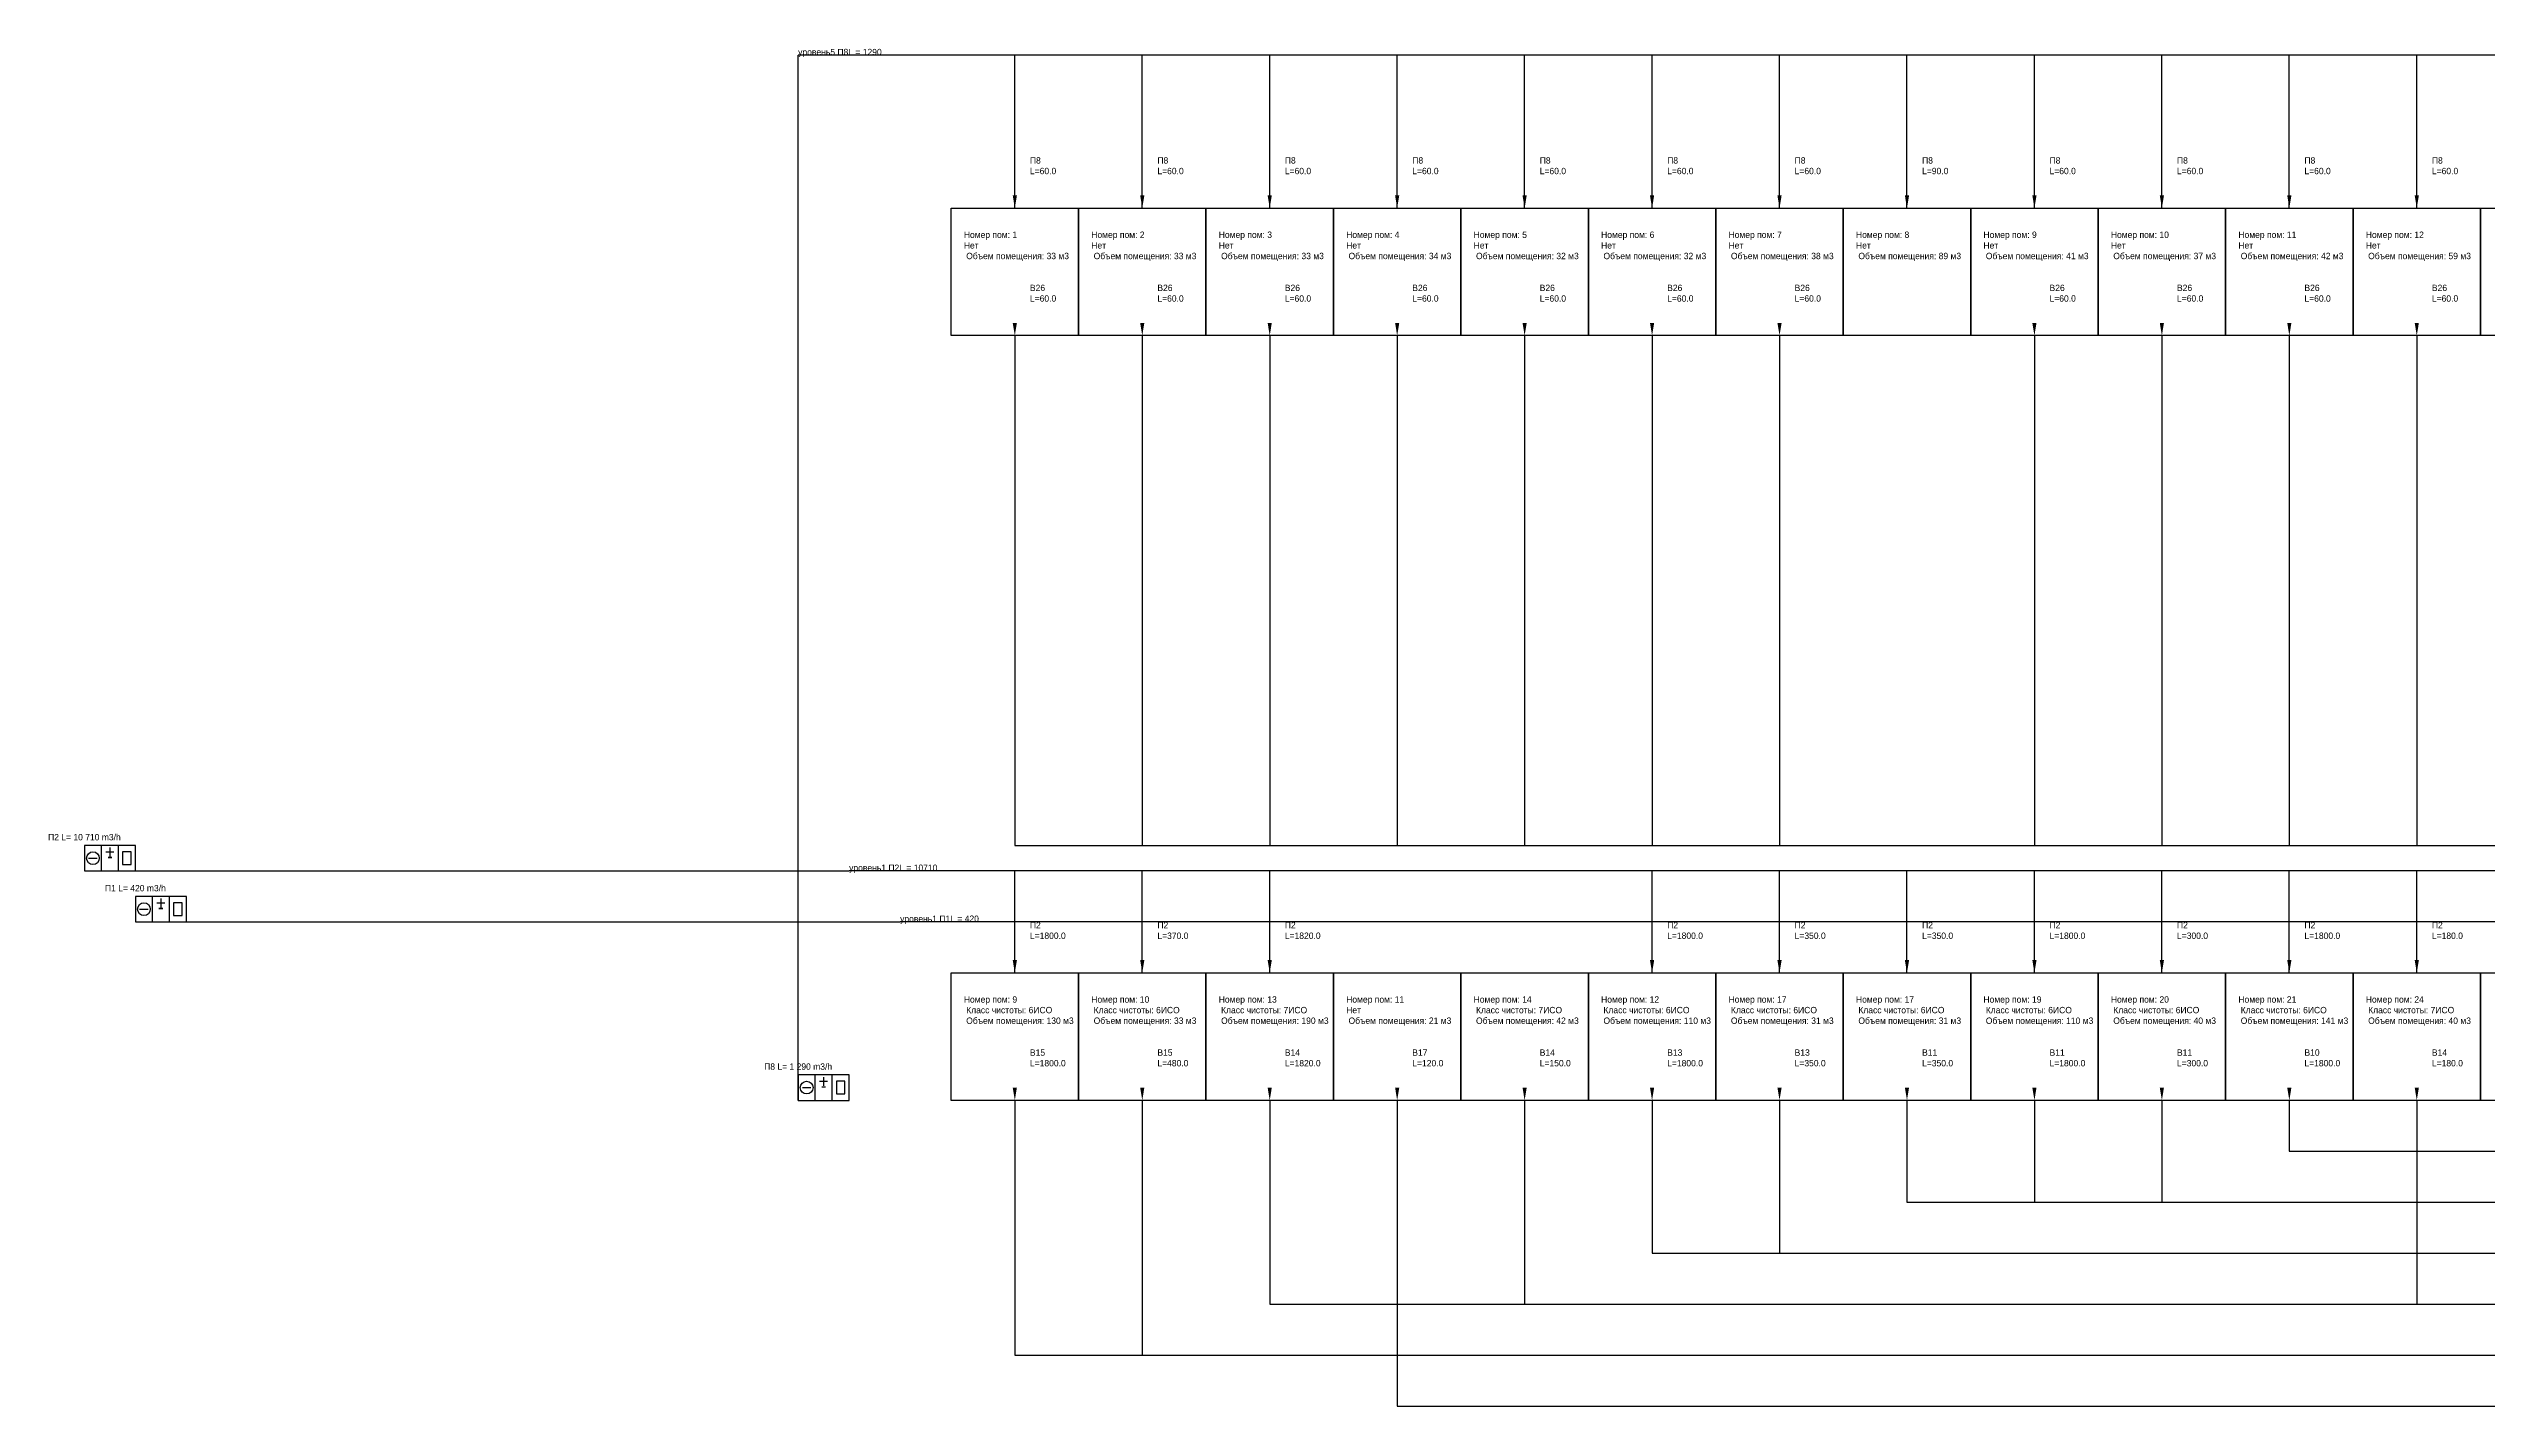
# Model space of a CAD drawing. Header units: metres. Extents: x -354 to 2126, y -161 to 503.
# Drawn here: x -354 to 603, y -120 to 413 of the extents above; entities that cross this region are included whole.
import ezdxf
from ezdxf.enums import TextEntityAlignment as Align

# ---------------------------------------------------------------- set-up
doc = ezdxf.new("R2010")
doc.units = ezdxf.units.M
doc.layers.add('Polygons', color=1, linetype='Continuous')
doc.layers.add('supply_air_layer', color=5, linetype='Continuous')

# ---------------------------------------------------------------- blocks, each defined once
blk = doc.blocks.new('supply_air_unit')
at = {"layer": 'supply_air_layer'}
for p, q in [((3.33, 0), (3.33, 5)), ((6.67, 0), (6.67, 5)), ((0.83, 2.5), (2.5, 2.5))]:
    blk.add_line(p, q, dxfattribs=at)
for points in [[(0, 0), (10, 0), (10, 5), (0, 5), (0, 0)], [(7.5, 1.25), (9.17, 1.25), (9.17, 3.75), (7.5, 3.75), (7.5, 1.25)]]:
    blk.add_lwpolyline(points, dxfattribs=at)
blk.add_circle((1.67, 2.5), 1.25, dxfattribs=at)
for s, p in [('+', (5, 2.5)), ('-', (5, 1.67))]:
    blk.add_text(s, height=2.5, dxfattribs=at).set_placement(p, align=Align.CENTER)

msp = doc.modelspace()

# ---------------------------------------------------------------- linework, layer by layer
at = {"color": 211}
for p, q in [((25, 410), (-60, 410)), ((75, 410), (-60, 410)), ((125, 410), (-60, 410)), ((175, 410), (-60, 410)), ((225, 410), (-60, 410)), ((275, 410), (-60, 410)), ((325, 410), (-60, 410)), ((375, 410), (-60, 410)), ((425, 410), (-60, 410)), ((475, 410), (-60, 410)), ((525, 410), (-60, 410)), ((575, 410), (-60, 410)), ((625, 410), (-60, 410)), ((675, 410), (-60, 410)), ((725, 410), (-60, 410)), ((775, 410), (-60, 410)), ((825, 410), (-60, 410)), ((875, 410), (-60, 410)), ((925, 410), (-60, 410)), ((1025, 410), (-60, 410)), ((1125, 410), (-60, 410)), ((-60, 0), (-60, 410)), ((25, 350), (25, 410)), ((75, 350), (75, 410)), ((125, 350), (125, 410)), ((175, 350), (175, 410)), ((225, 350), (225, 410)), ((275, 350), (275, 410)), ((325, 350), (325, 410)), ((375, 350), (375, 410)), ((425, 350), (425, 410)), ((475, 350), (475, 410)), ((525, 350), (525, 410)), ((575, 350), (575, 410))]:
    msp.add_line(p, q, dxfattribs=at)
at = {"color": 142}
for p, q in [((25, 300), (25, 100)), ((75, 300), (75, 100)), ((125, 300), (125, 100)), ((175, 300), (175, 100)), ((225, 300), (225, 100)), ((275, 300), (275, 100)), ((325, 300), (325, 100)), ((425, 300), (425, 100)), ((475, 300), (475, 100)), ((525, 300), (525, 100)), ((575, 300), (575, 100)), ((25, 100), (1700, 100)), ((75, 100), (1700, 100)), ((125, 100), (1700, 100)), ((175, 100), (1700, 100)), ((225, 100), (1700, 100)), ((275, 100), (1700, 100)), ((325, 100), (1700, 100)), ((425, 100), (1700, 100)), ((475, 100), (1700, 100)), ((525, 100), (1700, 100)), ((575, 100), (1700, 100))]:
    msp.add_line(p, q, dxfattribs=at)
at = {"color": 6}
for p, q in [((-340, 90), (-40, 90)), ((-340, 90), (-40, 90)), ((-340, 90), (-40, 90)), ((-340, 90), (-40, 90)), ((-340, 90), (-40, 90)), ((-340, 90), (-40, 90)), ((-340, 90), (-40, 90)), ((-340, 90), (-40, 90)), ((-340, 90), (-40, 90)), ((-340, 90), (-40, 90)), ((-340, 90), (-40, 90)), ((-340, 90), (-40, 90)), ((25, 90), (-40, 90)), ((75, 90), (-40, 90)), ((125, 90), (-40, 90)), ((275, 90), (-40, 90)), ((325, 90), (-40, 90)), ((375, 90), (-40, 90)), ((425, 90), (-40, 90)), ((475, 90), (-40, 90)), ((525, 90), (-40, 90)), ((575, 90), (-40, 90)), ((725, 90), (-40, 90)), ((775, 90), (-40, 90)), ((25, 50), (25, 90)), ((75, 50), (75, 90)), ((125, 50), (125, 90)), ((275, 50), (275, 90)), ((325, 50), (325, 90)), ((375, 50), (375, 90)), ((425, 50), (425, 90)), ((475, 50), (475, 90)), ((525, 50), (525, 90)), ((575, 50), (575, 90)), ((375, 0), (375, -40)), ((425, 0), (425, -40)), ((475, 0), (475, -40)), ((375, -40), (1540, -40)), ((425, -40), (1540, -40)), ((475, -40), (1540, -40))]:
    msp.add_line(p, q, dxfattribs=at)
at = {"color": 241}
for p in [(-320, 70), (-320, 70), (-320, 70), (825, 70), (875, 70), (925, 70)]:
    msp.add_line(p, (-20, 70), dxfattribs=at)
at = {"color": 210}
for p, q in [((25, 0), (25, -100)), ((75, 0), (75, -100)), ((25, -100), (1600, -100)), ((75, -100), (1600, -100))]:
    msp.add_line(p, q, dxfattribs=at)
at = {"color": 139}
for p, q in [((125, 0), (125, -80)), ((225, 0), (225, -80)), ((575, 0), (575, -80)), ((125, -80), (1580, -80)), ((225, -80), (1580, -80)), ((575, -80), (1580, -80))]:
    msp.add_line(p, q, dxfattribs=at)
at = {"color": 1}
for p, q in [((175, 0), (175, -120)), ((175, -120), (1620, -120))]:
    msp.add_line(p, q, dxfattribs=at)
at = {"color": 3}
for p, q in [((275, 0), (275, -60)), ((325, 0), (325, -60)), ((275, -60), (1560, -60)), ((325, -60), (1560, -60))]:
    msp.add_line(p, q, dxfattribs=at)
at = {"color": 201}
for p, q in [((525, 0), (525, -20)), ((525, -20), (1520, -20))]:
    msp.add_line(p, q, dxfattribs=at)
at = {"color": 211}
for points in [[(25.82, 355), (25, 350), (24.18, 355)], [(75.82, 355), (75, 350), (74.18, 355)], [(125.82, 355), (125, 350), (124.18, 355)], [(175.82, 355), (175, 350), (174.18, 355)], [(225.82, 355), (225, 350), (224.18, 355)], [(275.82, 355), (275, 350), (274.18, 355)], [(325.82, 355), (325, 350), (324.18, 355)], [(375.82, 355), (375, 350), (374.18, 355)], [(425.82, 355), (425, 350), (424.18, 355)], [(475.82, 355), (475, 350), (474.18, 355)], [(525.82, 355), (525, 350), (524.18, 355)], [(575.82, 355), (575, 350), (574.18, 355)]]:
    msp.add_solid(points, dxfattribs=at)
at = {"color": 142}
for points in [[(25.82, 305), (25, 300), (24.18, 305)], [(75.82, 305), (75, 300), (74.18, 305)], [(125.82, 305), (125, 300), (124.18, 305)], [(175.82, 305), (175, 300), (174.18, 305)], [(225.82, 305), (225, 300), (224.18, 305)], [(275.82, 305), (275, 300), (274.18, 305)], [(325.82, 305), (325, 300), (324.18, 305)], [(425.82, 305), (425, 300), (424.18, 305)], [(475.82, 305), (475, 300), (474.18, 305)], [(525.82, 305), (525, 300), (524.18, 305)], [(575.82, 305), (575, 300), (574.18, 305)]]:
    msp.add_solid(points, dxfattribs=at)
at = {"color": 6}
for points in [[(25.82, 55), (25, 50), (24.18, 55)], [(75.82, 55), (75, 50), (74.18, 55)], [(125.82, 55), (125, 50), (124.18, 55)], [(275.82, 55), (275, 50), (274.18, 55)], [(325.82, 55), (325, 50), (324.18, 55)], [(375.82, 55), (375, 50), (374.18, 55)], [(425.82, 55), (425, 50), (424.18, 55)], [(475.82, 55), (475, 50), (474.18, 55)], [(525.82, 55), (525, 50), (524.18, 55)], [(575.82, 55), (575, 50), (574.18, 55)], [(375.82, 5), (375, 0), (374.18, 5)], [(425.82, 5), (425, 0), (424.18, 5)], [(475.82, 5), (475, 0), (474.18, 5)]]:
    msp.add_solid(points, dxfattribs=at)
at = {"color": 210}
for points in [[(25.82, 5), (25, 0), (24.18, 5)], [(75.82, 5), (75, 0), (74.18, 5)]]:
    msp.add_solid(points, dxfattribs=at)
at = {"color": 139}
for points in [[(125.82, 5), (125, 0), (124.18, 5)], [(225.82, 5), (225, 0), (224.18, 5)], [(575.82, 5), (575, 0), (574.18, 5)]]:
    msp.add_solid(points, dxfattribs=at)
at = {"color": 1}
msp.add_solid([(175.82, 5), (175, 0), (174.18, 5)], dxfattribs=at)
at = {"color": 3}
for points in [[(275.82, 5), (275, 0), (274.18, 5)], [(325.82, 5), (325, 0), (324.18, 5)]]:
    msp.add_solid(points, dxfattribs=at)
at = {"color": 201}
msp.add_solid([(525.82, 5), (525, 0), (524.18, 5)], dxfattribs=at)
at = {"layer": 'Polygons', "color": 1}
for points in [[(0, 300), (0, 350), (50, 350), (50, 300), (0, 300)], [(300, 300), (300, 350), (350, 350), (350, 300), (300, 300)], [(100, 0), (100, 50), (150, 50), (150, 0), (100, 0)], [(150, 0), (150, 50), (200, 50), (200, 0), (150, 0)], [(450, 0), (450, 50), (500, 50), (500, 0), (450, 0)]]:
    msp.add_lwpolyline(points, dxfattribs=at)
at = {"layer": 'Polygons', "color": 176}
for points in [[(50, 300), (50, 350), (100, 350), (100, 300), (50, 300)], [(200, 0), (200, 50), (250, 50), (250, 0), (200, 0)]]:
    msp.add_lwpolyline(points, dxfattribs=at)
at = {"layer": 'Polygons', "color": 142}
for points in [[(100, 300), (100, 350), (150, 350), (150, 300), (100, 300)], [(250, 0), (250, 50), (300, 50), (300, 0), (250, 0)]]:
    msp.add_lwpolyline(points, dxfattribs=at)
at = {"layer": 'Polygons', "color": 180}
for points in [[(150, 300), (150, 350), (200, 350), (200, 300), (150, 300)], [(300, 0), (300, 50), (350, 50), (350, 0), (300, 0)]]:
    msp.add_lwpolyline(points, dxfattribs=at)
at = {"layer": 'Polygons', "color": 5}
for points in [[(200, 300), (200, 350), (250, 350), (250, 300), (200, 300)], [(350, 0), (350, 50), (400, 50), (400, 0), (350, 0)]]:
    msp.add_lwpolyline(points, dxfattribs=at)
at = {"layer": 'Polygons', "color": 7}
for points in [[(250, 300), (250, 350), (300, 350), (300, 300), (250, 300)], [(400, 0), (400, 50), (450, 50), (450, 0), (400, 0)]]:
    msp.add_lwpolyline(points, dxfattribs=at)
at = {"layer": 'Polygons', "color": 210}
for points in [[(350, 300), (350, 350), (400, 350), (400, 300), (350, 300)], [(500, 0), (500, 50), (550, 50), (550, 0), (500, 0)]]:
    msp.add_lwpolyline(points, dxfattribs=at)
at = {"layer": 'Polygons', "color": 139}
for points in [[(400, 300), (400, 350), (450, 350), (450, 300), (400, 300)], [(550, 0), (550, 50), (600, 50), (600, 0), (550, 0)]]:
    msp.add_lwpolyline(points, dxfattribs=at)
at = {"layer": 'Polygons', "color": 3}
for points in [[(450, 300), (450, 350), (500, 350), (500, 300), (450, 300)], [(600, 0), (600, 50), (650, 50), (650, 0), (600, 0)]]:
    msp.add_lwpolyline(points, dxfattribs=at)
at = {"layer": 'Polygons', "color": 6}
for points in [[(500, 300), (500, 350), (550, 350), (550, 300), (500, 300)], [(0, 0), (0, 50), (50, 50), (50, 0), (0, 0)]]:
    msp.add_lwpolyline(points, dxfattribs=at)
at = {"layer": 'Polygons', "color": 201}
msp.add_lwpolyline([(550, 300), (550, 350), (600, 350), (600, 300), (550, 300)], dxfattribs=at)
at = {"layer": 'Polygons', "color": 241}
msp.add_lwpolyline([(600, 300), (600, 350), (650, 350), (650, 300), (600, 300)], dxfattribs=at)
at = {"layer": 'Polygons', "color": 211}
msp.add_lwpolyline([(50, 0), (50, 50), (100, 50), (100, 0), (50, 0)], dxfattribs=at)

# ---------------------------------------------------------------- block references
at = {"layer": 'supply_air_unit', "xscale": 2, "yscale": 2}
for p in [(-340, 90), (-340, 90), (-340, 90), (-340, 90), (-340, 90), (-340, 90), (-340, 90), (-340, 90), (-340, 90), (-340, 90), (-340, 90), (-340, 90), (-320, 70), (-320, 70), (-320, 70), (-60, 0)]:
    msp.add_blockref('supply_air_unit', p, dxfattribs=at)

# ---------------------------------------------------------------- texts
at = {"layer": 'TEXTLAYER'}
for s, p in [('уровень5 П8L = 1290', (-60, 410)), ('уровень5 П8L = 1290', (-60, 410)), ('уровень5 П8L = 1290', (-60, 410)), ('уровень5 П8L = 1290', (-60, 410)), ('уровень5 П8L = 1290', (-60, 410)), ('уровень5 П8L = 1290', (-60, 410)), ('уровень5 П8L = 1290', (-60, 410)), ('уровень5 П8L = 1290', (-60, 410)), ('уровень5 П8L = 1290', (-60, 410)), ('уровень5 П8L = 1290', (-60, 410)), ('уровень5 П8L = 1290', (-60, 410)), ('уровень5 П8L = 1290', (-60, 410)), ('уровень5 П8L = 1290', (-60, 410)), ('уровень5 П8L = 1290', (-60, 410)), ('уровень5 П8L = 1290', (-60, 410)), ('уровень5 П8L = 1290', (-60, 410)), ('уровень5 П8L = 1290', (-60, 410)), ('уровень5 П8L = 1290', (-60, 410)), ('уровень5 П8L = 1290', (-60, 410)), ('уровень5 П8L = 1290', (-60, 410)), ('уровень5 П8L = 1290', (-60, 410)), ('уровень1 П2L = 10710', (-40, 90)), ('уровень1 П2L = 10710', (-40, 90)), ('уровень1 П2L = 10710', (-40, 90)), ('уровень1 П2L = 10710', (-40, 90)), ('уровень1 П2L = 10710', (-40, 90)), ('уровень1 П2L = 10710', (-40, 90)), ('уровень1 П2L = 10710', (-40, 90)), ('уровень1 П2L = 10710', (-40, 90)), ('уровень1 П2L = 10710', (-40, 90)), ('уровень1 П2L = 10710', (-40, 90)), ('уровень1 П2L = 10710', (-40, 90)), ('уровень1 П2L = 10710', (-40, 90)), ('уровень1 П1L = 420', (-20, 70)), ('уровень1 П1L = 420', (-20, 70)), ('уровень1 П1L = 420', (-20, 70))]:
    msp.add_text(s, height=2.5, dxfattribs=at).set_placement(p)
for s, p in [('П2 L= 10 710 m3/h', (-340, 102)), ('П2 L= 10 710 m3/h', (-340, 102)), ('П2 L= 10 710 m3/h', (-340, 102)), ('П2 L= 10 710 m3/h', (-340, 102)), ('П2 L= 10 710 m3/h', (-340, 102)), ('П2 L= 10 710 m3/h', (-340, 102)), ('П2 L= 10 710 m3/h', (-340, 102)), ('П2 L= 10 710 m3/h', (-340, 102)), ('П2 L= 10 710 m3/h', (-340, 102)), ('П2 L= 10 710 m3/h', (-340, 102)), ('П2 L= 10 710 m3/h', (-340, 102)), ('П2 L= 10 710 m3/h', (-340, 102)), ('П1 L= 420 m3/h', (-320, 82)), ('П1 L= 420 m3/h', (-320, 82)), ('П1 L= 420 m3/h', (-320, 82)), ('П8 L= 1 290 m3/h', (-60, 12))]:
    msp.add_text(s, height=2.5, dxfattribs=at).set_placement(p, align=Align.CENTER)
at = {"layer": 'TEXTLAYER', "char_height": 2.5, "attachment_point": 1}
for s, insert in [(' П8\\P L=60.0', (30, 370)), (' П8\\P L=60.0', (80, 370)), (' П8\\P L=60.0', (130, 370)), (' П8\\P L=60.0', (180, 370)), (' П8\\P L=60.0', (230, 370)), (' П8\\P L=60.0', (280, 370)), (' П8\\P L=60.0', (330, 370)), (' П8\\P L=90.0', (380, 370)), (' П8\\P L=60.0', (430, 370)), (' П8\\P L=60.0', (480, 370)), (' П8\\P L=60.0', (530, 370)), (' П8\\P L=60.0', (580, 370)), ('\\PНомер пом: 1\\PНет\\P Объем помещения: 33 м3', (5, 345)), ('\\PНомер пом: 2\\PНет\\P Объем помещения: 33 м3', (55, 345)), ('\\PНомер пом: 3\\PНет\\P Объем помещения: 33 м3', (105, 345)), ('\\PНомер пом: 4\\PНет\\P Объем помещения: 34 м3', (155, 345)), ('\\PНомер пом: 5\\PНет\\P Объем помещения: 32 м3', (205, 345)), ('\\PНомер пом: 6\\PНет\\P Объем помещения: 32 м3', (255, 345)), ('\\PНомер пом: 7\\PНет\\P Объем помещения: 38 м3', (305, 345)), ('\\PНомер пом: 8\\PНет\\P Объем помещения: 89 м3', (355, 345)), ('\\PНомер пом: 9\\PНет\\P Объем помещения: 41 м3', (405, 345)), ('\\PНомер пом: 10\\PНет\\P Объем помещения: 37 м3', (455, 345)), ('\\PНомер пом: 11\\PНет\\P Объем помещения: 42 м3', (505, 345)), ('\\PНомер пом: 12\\PНет\\P Объем помещения: 59 м3', (555, 345)), (' В26\\P L=60.0', (30, 320)), (' В26\\P L=60.0', (80, 320)), (' В26\\P L=60.0', (130, 320)), (' В26\\P L=60.0', (180, 320)), (' В26\\P L=60.0', (230, 320)), (' В26\\P L=60.0', (280, 320)), (' В26\\P L=60.0', (330, 320)), (' В26\\P L=60.0', (430, 320)), (' В26\\P L=60.0', (480, 320)), (' В26\\P L=60.0', (530, 320)), (' В26\\P L=60.0', (580, 320)), (' П2\\P L=1800.0', (30, 70)), (' П2\\P L=370.0', (80, 70)), (' П2\\P L=1820.0', (130, 70)), (' П2\\P L=1800.0', (280, 70)), (' П2\\P L=350.0', (330, 70)), (' П2\\P L=350.0', (380, 70)), (' П2\\P L=1800.0', (430, 70)), (' П2\\P L=300.0', (480, 70)), (' П2\\P L=1800.0', (530, 70)), (' П2\\P L=180.0', (580, 70)), ('\\PНомер пом: 9\\P Класс чистоты: 6ИСО\\P Объем помещения: 130 м3', (5, 45)), ('\\PНомер пом: 10\\P Класс чистоты: 6ИСО\\P Объем помещения: 33 м3', (55, 45)), ('\\PНомер пом: 13\\P Класс чистоты: 7ИСО\\P Объем помещения: 190 м3', (105, 45)), ('\\PНомер пом: 11\\PНет\\P Объем помещения: 21 м3', (155, 45)), ('\\PНомер пом: 14\\P Класс чистоты: 7ИСО\\P Объем помещения: 42 м3', (205, 45)), ('\\PНомер пом: 12\\P Класс чистоты: 6ИСО\\P Объем помещения: 110 м3', (255, 45)), ('\\PНомер пом: 17\\P Класс чистоты: 6ИСО\\P Объем помещения: 31 м3', (305, 45)), ('\\PНомер пом: 17\\P Класс чистоты: 6ИСО\\P Объем помещения: 31 м3', (355, 45)), ('\\PНомер пом: 19\\P Класс чистоты: 6ИСО\\P Объем помещения: 110 м3', (405, 45)), ('\\PНомер пом: 20\\P Класс чистоты: 6ИСО\\P Объем помещения: 40 м3', (455, 45)), ('\\PНомер пом: 21\\P Класс чистоты: 6ИСО\\P Объем помещения: 141 м3', (505, 45)), ('\\PНомер пом: 24\\P Класс чистоты: 7ИСО\\P Объем помещения: 40 м3', (555, 45)), (' В15\\P L=1800.0', (30, 20)), (' В15\\P L=480.0', (80, 20)), (' В14\\P L=1820.0', (130, 20)), (' В17\\P L=120.0', (180, 20)), (' В14\\P L=150.0', (230, 20)), (' В13\\P L=1800.0', (280, 20)), (' В13\\P L=350.0', (330, 20)), (' В11\\P L=350.0', (380, 20)), (' В11\\P L=1800.0', (430, 20)), (' В11\\P L=300.0', (480, 20)), (' В10\\P L=1800.0', (530, 20)), (' В14\\P L=180.0', (580, 20))]:
    msp.add_mtext(s, dxfattribs=dict(at, insert=insert))

doc.saveas('drawing.dxf')
